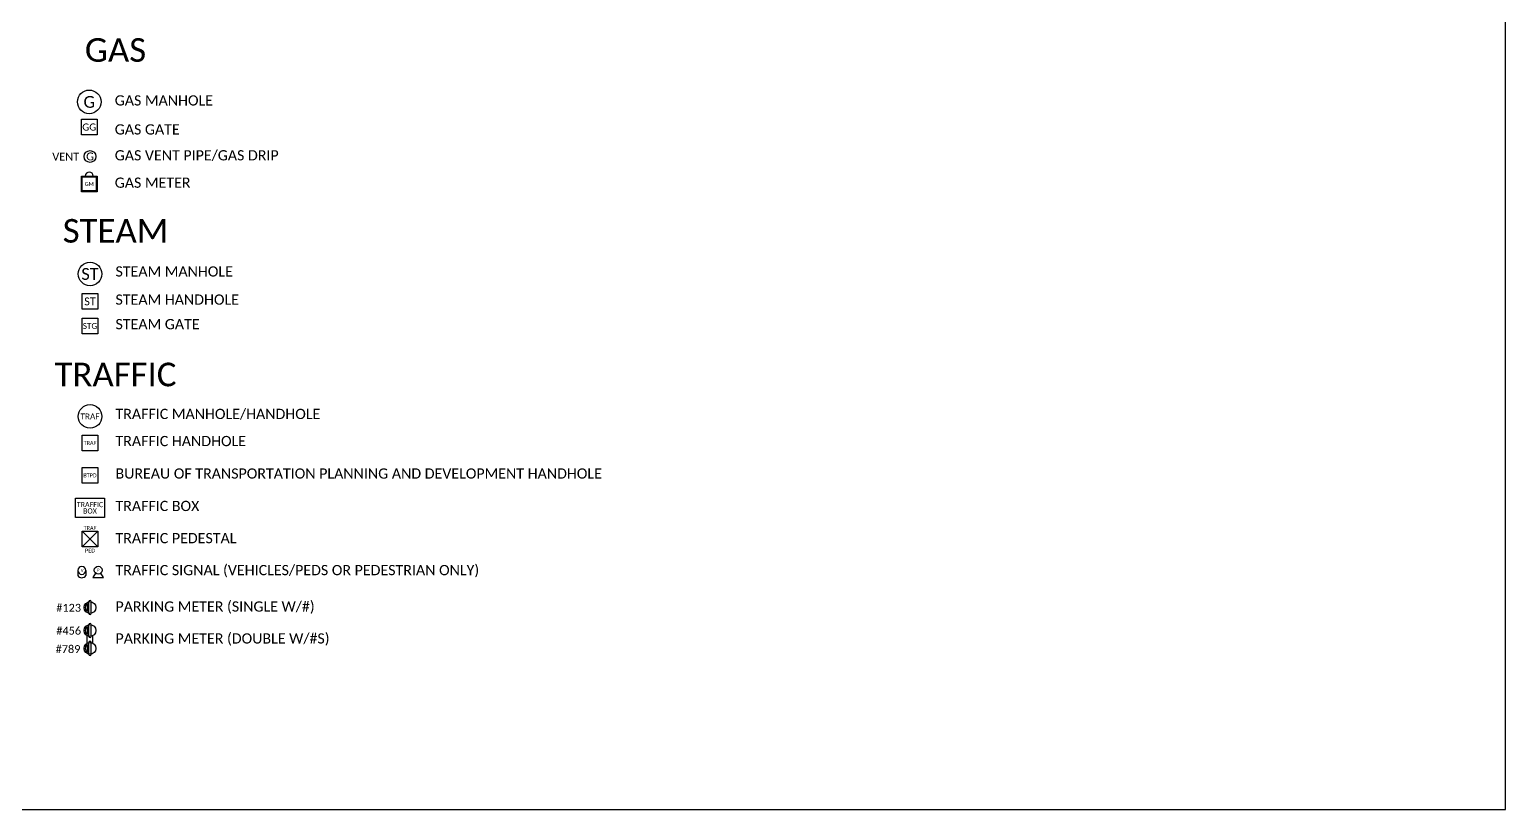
# Model space of a CAD drawing. Extents: x 779170 to 779830, y 2956097 to 2956472.
# Drawn here: x 779642.2 to 779829.9, y 2956097.5 to 2956196.7 of the extents above; entities that cross this region are included whole.
import ezdxf
from ezdxf.enums import TextEntityAlignment as Align

# ---------------------------------------------------------------- set-up
doc = ezdxf.new("R2010")
doc.units = 0
doc.header["$MEASUREMENT"] = 0
doc.layers.get('Defpoints').update_dxf_attribs({"color": 4})
for name, color, linetype in [('C-NGAS-STRC', 54, 'Continuous'), ('C-STEM-STRC', 8, 'Continuous'), ('C-TRAF-STRC', 181, 'Continuous'), ('G-ANNO-NOTE', 7, 'Continuous')]:
    doc.layers.add(name, color=color, linetype=linetype)
doc.styles.add('Calibri', font='calibri.ttf')
doc.styles.add('EXISTING', font='calibrili.ttf')
doc.styles.add('PROPOSED', font='calibri.ttf')

# ---------------------------------------------------------------- blocks, each defined once
blk = doc.blocks.new('GAS-VENT')
blk.add_circle((0, 0), 0.75)
at = {"linetype": 'Continuous', "insert": (0, 0), "char_height": 1, "width": 1.7678, "attachment_point": 5, "style": 'EXISTING'}
blk.add_mtext('G', dxfattribs=at)
at = {"linetype": 'Continuous', "style": 'EXISTING'}
blk.add_attdef('VENT', (1.32, -0.53), '', height=1, dxfattribs=at)
blk = doc.blocks.new('PARKING METER - SINGLE')
at = {"layer": 'C-TRAF-STRC'}
for p, q in [((-0.3, -0.52), (-0.3, 0.52)), ((-0.15, -0.77), (-0.15, 0.76)), ((0.15, -0.77), (0.15, 0.76))]:
    blk.add_line(p, q, dxfattribs=at)
blk.add_circle((0, 0), 0.75, dxfattribs=at)
for centre, radius, start, end in [((0, 0), 0.6, 119.9171, 240.0829), ((0, 0.75), 0.15, 5.7392, 174.2608), ((0, -0.75), 0.15, 185.7392, 354.2608)]:
    blk.add_arc(centre, radius, start, end, dxfattribs=at)
at = {"layer": 'C-TRAF-STRC', "style": 'EXISTING'}
blk.add_attdef('SPM', text='', height=1, dxfattribs=at).set_placement((1.59, 0), align=Align.MIDDLE_LEFT)
blk = doc.blocks.new('PARKING METER - DOUBLE')
at = {"layer": 'C-TRAF-STRC'}
for p, q in [((-0.15, 0.37), (-0.15, 1.9)), ((0.15, 0.37), (0.15, 1.9)), ((-0.37, -0.49), (-0.37, 0.49)), ((-0.3, 0.62), (-0.3, 1.66)), ((0.38, -0.49), (0.38, 0.49)), ((-0.3, -1.66), (-0.3, -0.62)), ((-0.15, -1.9), (-0.15, -0.37)), ((0.15, -1.9), (0.15, -0.37))]:
    blk.add_line(p, q, dxfattribs=at)
for centre in [(0, 1.14), (0, -1.14)]:
    blk.add_circle(centre, 0.75, dxfattribs=at)
for centre, radius, start, end in [((0, 1.89), 0.15, 5.7392, 174.2608), ((0, 1.14), 0.6, 119.9171, 240.0829), ((0, 0.39), 0.15, 185.7392, 354.2608), ((0, -1.14), 0.6, 119.9171, 240.0829), ((0, -0.39), 0.15, 5.7392, 174.2608), ((0, -1.89), 0.15, 185.7392, 354.2608)]:
    blk.add_arc(centre, radius, start, end, dxfattribs=at)
at = {"layer": 'C-TRAF-STRC', "style": 'EXISTING'}
for tag, p in [('DPM1', (1.61, 1.14)), ('DPM2', (1.61, -1.14))]:
    blk.add_attdef(tag, text='', height=1, dxfattribs=at).set_placement(p, align=Align.MIDDLE_LEFT)
blk = doc.blocks.new('*U73')
at = {"layer": 'C-TRAF-STRC'}
for points in [[(-0.5, 0), (-0.5, -0.64)], [(0.5, 0), (0.5, -0.64)]]:
    blk.add_lwpolyline(points, dxfattribs=at)
for points in [[(-0.5, 0, 1), (0.5, 0)], [(-0.5, -0.64, 0.573207), (0.5, -0.64)]]:
    blk.add_lwpolyline(points, format="xyb", dxfattribs=at)
blk.add_arc((0, 0), 0.5, 0, 180, dxfattribs=at)
at = {"layer": 'C-TRAF-STRC', "insert": (0.05, 0), "char_height": 0.4, "width": 0.4, "attachment_point": 5, "style": 'EXISTING'}
blk.add_mtext('V', dxfattribs=at)
blk = doc.blocks.new('*U113')
at = {"layer": 'C-TRAF-STRC'}
blk.add_lwpolyline([(-0.35, -0.36), (-0.68, -0.92), (0.68, -0.92), (0.35, -0.36)], dxfattribs=at)
blk.add_circle((0, 0), 0.5, dxfattribs=at)
at = {"layer": 'C-TRAF-STRC', "insert": (0, 0), "char_height": 0.4, "width": 0.4, "attachment_point": 5, "style": 'EXISTING'}
blk.add_mtext('P', dxfattribs=at)
blk = doc.blocks.new('*U136')
at = {"layer": 'C-NGAS-STRC'}
blk.add_lwpolyline([(-1, 1), (1, 1), (1, -1), (-1, -1)], close=True, dxfattribs=at)
at = {"layer": 'C-NGAS-STRC', "insert": (0, 0), "char_height": 0.9, "width": 2, "attachment_point": 5, "style": 'EXISTING'}
blk.add_mtext('GG', dxfattribs=at)
blk = doc.blocks.new('*U157')
at = {"layer": 'C-NGAS-STRC'}
blk.add_circle((0, 0), 1.5, dxfattribs=at)
at = {"layer": 'C-NGAS-STRC', "style": 'EXISTING'}
blk.add_text('G', height=1.5, dxfattribs=at).set_placement((0, 0), align=Align.MIDDLE)
blk = doc.blocks.new('*U165')
at = {"layer": 'C-NGAS-STRC'}
for points in [[(-1, 1), (1, 1), (1, -1), (-1, -1)], [(-0.9, 0.9), (0.9, 0.9), (0.9, -0.9), (-0.9, -0.9)]]:
    blk.add_lwpolyline(points, close=True, dxfattribs=at)
blk.add_arc((0, 1), 0.5, 0, 180, dxfattribs=at)
at = {"layer": 'C-NGAS-STRC', "style": 'Calibri'}
blk.add_text('GM', height=0.5, dxfattribs=at).set_placement((0, 0), align=Align.MIDDLE_CENTER)
blk = doc.blocks.new('*U158')
at = {"layer": 'C-STEM-STRC'}
blk.add_circle((0, 0), 1.5, dxfattribs=at)
at = {"layer": 'C-STEM-STRC', "style": 'EXISTING'}
blk.add_text('ST', height=1.5, dxfattribs=at).set_placement((0, 0), align=Align.MIDDLE)
blk = doc.blocks.new('*U137')
at = {"layer": 'C-STEM-STRC'}
blk.add_lwpolyline([(-1, 1), (1, 1), (1, -1), (-1, -1)], close=True, dxfattribs=at)
at = {"layer": 'C-STEM-STRC', "insert": (0, 0), "char_height": 0.75, "width": 2, "attachment_point": 5, "style": 'EXISTING'}
blk.add_mtext('STG', dxfattribs=at)
blk = doc.blocks.new('*U174')
at = {"layer": 'C-STEM-STRC'}
blk.add_lwpolyline([(-1, 1), (1, 1), (1, -1), (-1, -1)], close=True, dxfattribs=at)
at = {"layer": 'C-STEM-STRC', "style": 'EXISTING'}
blk.add_text('ST', height=1, dxfattribs=at).set_placement((0, 0), align=Align.MIDDLE_CENTER)
blk = doc.blocks.new('*U159')
at = {"layer": 'C-TRAF-STRC'}
blk.add_circle((0, 0), 1.5, dxfattribs=at)
at = {"layer": 'C-TRAF-STRC', "style": 'EXISTING'}
blk.add_text('TRAF', height=0.75, dxfattribs=at).set_placement((0, 0), align=Align.MIDDLE)
blk = doc.blocks.new('*U122')
at = {"layer": 'C-TRAF-STRC'}
blk.add_lwpolyline([(-1.85, 1.23), (1.85, 1.23), (1.85, -1.23), (-1.85, -1.23)], close=True, dxfattribs=at)
at = {"layer": 'C-TRAF-STRC', "insert": (0, 0), "char_height": 0.65, "width": 3.6916, "attachment_point": 5, "line_spacing_factor": 0.75, "style": 'EXISTING'}
blk.add_mtext('TRAFFIC\\PBOX', dxfattribs=at)
blk = doc.blocks.new('*U106')
at = {"layer": 'C-TRAF-STRC'}
blk.add_lwpolyline([(-1, 1), (1, 1), (1, -1), (-1, -1)], close=True, dxfattribs=at)
for points in [[(1, 1), (-1, -1)], [(-1, 1), (1, -1)]]:
    blk.add_lwpolyline(points, dxfattribs=at)
at = {"layer": 'C-TRAF-STRC', "style": 'EXISTING'}
blk.add_text('TRAF', height=0.5, dxfattribs=at).set_placement((0, 1), align=Align.BOTTOM_CENTER)
blk.add_text('PED', height=0.5, dxfattribs=at).set_placement((0, -1.23), align=Align.TOP_CENTER)
blk = doc.blocks.new('*U178')
at = {"layer": 'C-TRAF-STRC'}
blk.add_lwpolyline([(-1, 1), (1, 1), (1, -1), (-1, -1)], close=True, dxfattribs=at)
at = {"layer": 'C-TRAF-STRC', "style": 'EXISTING'}
blk.add_text('BTPD', height=0.5, dxfattribs=at).set_placement((0, 0), align=Align.MIDDLE_CENTER)
blk = doc.blocks.new('*U177')
at = {"layer": 'C-TRAF-STRC'}
blk.add_lwpolyline([(-1, 1), (1, 1), (1, -1), (-1, -1)], close=True, dxfattribs=at)
at = {"layer": 'C-TRAF-STRC', "style": 'EXISTING'}
blk.add_text('TRAF', height=0.5, dxfattribs=at).set_placement((0, 0), align=Align.MIDDLE_CENTER)

msp = doc.modelspace()

# ---------------------------------------------------------------- linework, layer by layer
at = {"layer": 'Defpoints'}
msp.add_lwpolyline([(779169.9133, 2956097.45917), (779829.9133, 2956097.45917), (779829.9133, 2956472.45917), (779169.9133, 2956472.45917), (779169.9133, 2956097.45917)], close=True, dxfattribs=at)

# ---------------------------------------------------------------- block references
at = {"layer": 'C-NGAS-STRC'}
for name, p in [('*U157', (779649.79907, 2956187.44952)), ('*U136', (779649.79907, 2956184.24311)), ('*U165', (779649.79907, 2956177.02118))]:
    msp.add_blockref(name, p, dxfattribs=at)
ref = msp.add_blockref('GAS-VENT', (779649.89509, 2956180.50361), dxfattribs=at)
ref.add_attrib('VENT', 'VENT', (779645.09863, 2956179.98013), dxfattribs={"layer": '0', "linetype": 'Continuous', "height": 1, "style": 'EXISTING'})
at = {"layer": 'C-STEM-STRC'}
for name, p in [('*U158', (779649.89509, 2956165.56404)), ('*U174', (779649.89509, 2956162.07242)), ('*U137', (779649.89509, 2956158.94932))]:
    msp.add_blockref(name, p, dxfattribs=at)
at = {"layer": 'C-TRAF-STRC'}
for name, p in [('*U159', (779649.89509, 2956147.44457)), ('*U177', (779649.89509, 2956144.07938)), ('*U178', (779649.89509, 2956139.95132)), ('*U122', (779649.89509, 2956135.82326)), ('*U106', (779649.89509, 2956131.86147)), ('*U73', (779648.85284, 2956127.86282)), ('*U113', (779650.93735, 2956127.89097))]:
    msp.add_blockref(name, p, dxfattribs=at)
ref = msp.add_blockref('PARKING METER - SINGLE', (779649.89509, 2956123.14503), dxfattribs=at)
ref.add_attrib('SPM', '#123', dxfattribs={"height": 1, "style": 'EXISTING'}).set_placement((779645.60871, 2956123.10753), align=Align.MIDDLE_LEFT)
ref = msp.add_blockref('PARKING METER - DOUBLE', (779649.89509, 2956119.08107), dxfattribs=at)
ref.add_attrib('DPM1', '#456', dxfattribs={"height": 1, "style": 'EXISTING'}).set_placement((779645.61268, 2956120.19558), align=Align.MIDDLE_LEFT)
ref.add_attrib('DPM2', '#789', dxfattribs={"height": 1, "style": 'EXISTING'}).set_placement((779645.52585, 2956117.85189), align=Align.MIDDLE_LEFT)

# ---------------------------------------------------------------- texts
at = {"layer": 'G-ANNO-NOTE', "style": 'PROPOSED'}
for s, p in [('GAS', (779653.13449, 2956192.54953)), ('STEAM', (779653.13449, 2956169.55066)), ('TRAFFIC', (779653.13449, 2956151.27881))]:
    msp.add_text(s, height=3, dxfattribs=at).set_placement(p, align=Align.CENTER)
at = {"layer": 'G-ANNO-NOTE', "style": 'Calibri'}
for s, p in [('GAS MANHOLE', (779653.03846, 2956187.63715)), ('GAS GATE', (779653.03846, 2956183.94953)), ('GAS VENT PIPE/GAS DRIP', (779653.03846, 2956180.65585)), ('GAS METER', (779653.03846, 2956177.17536)), ('STEAM MANHOLE', (779653.13449, 2956165.8847)), ('STEAM HANDHOLE', (779653.13449, 2956162.30674)), ('STEAM GATE', (779653.13449, 2956159.18363)), ('TRAFFIC MANHOLE/HANDHOLE', (779653.13449, 2956147.76523)), ('TRAFFIC HANDHOLE', (779653.13449, 2956144.31632)), ('BUREAU OF TRANSPORTATION PLANNING AND DEVELOPMENT HANDHOLE', (779653.13449, 2956140.18826)), ('TRAFFIC BOX', (779653.13449, 2956136.06093)), ('TRAFFIC PEDESTAL', (779653.13449, 2956131.96797)), ('TRAFFIC SIGNAL (VEHICLES/PEDS OR PEDESTRIAN ONLY) ', (779653.13449, 2956127.90182)), ('PARKING METER (SINGLE W/#)', (779653.13449, 2956123.27435)), ('PARKING METER (DOUBLE W/#S)', (779653.13449, 2956119.21039))]:
    msp.add_text(s, height=1.3, dxfattribs=at).set_placement(p, align=Align.MIDDLE_LEFT)

doc.saveas('drawing.dxf')
